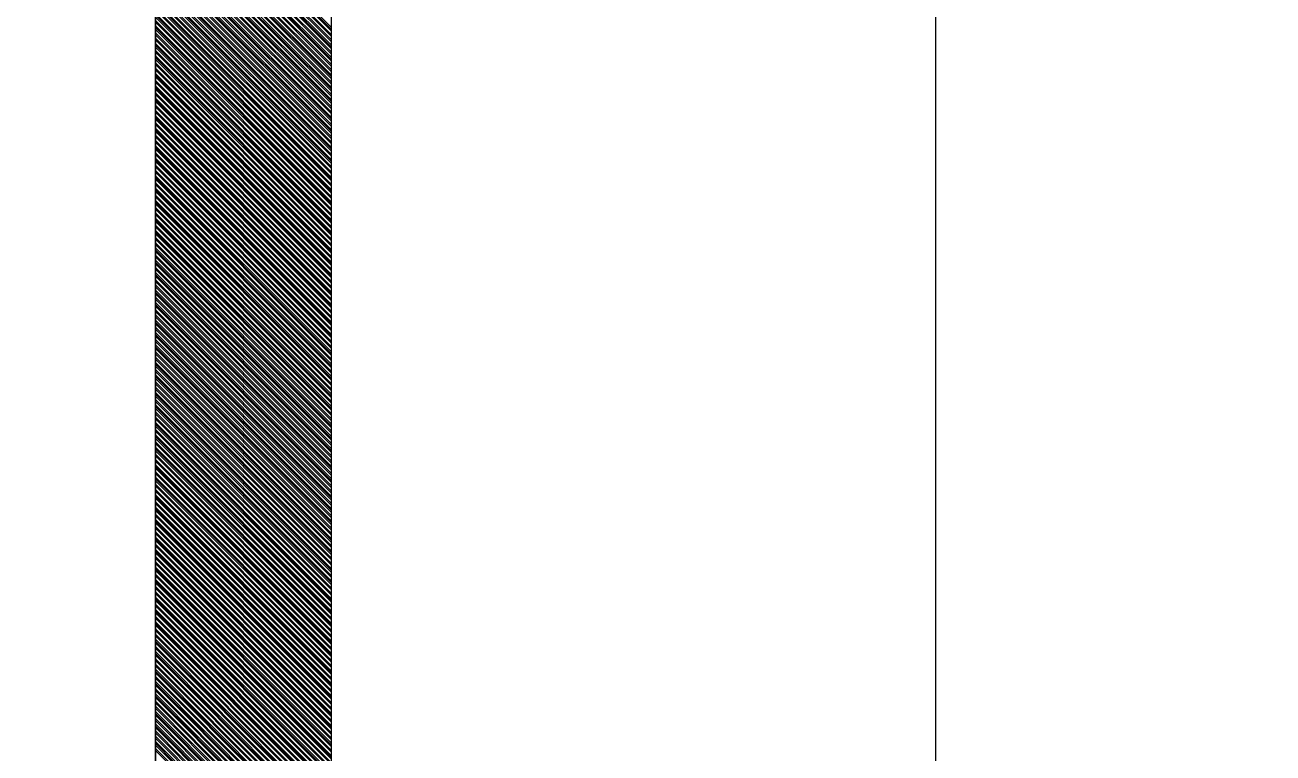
# Model space of a CAD drawing. Extents: x 747954 to 748544, y 4316381 to 4317408.
# Drawn here: x 748192.93 to 748200.01, y 4317333.58 to 4317337.71 of the extents above; entities that cross this region are included whole.
import ezdxf

# ---------------------------------------------------------------- set-up
doc = ezdxf.new("R2010")
doc.units = 0
doc.layers.get('0').update_dxf_attribs({"linetype": 'CONTINUOUS'})

msp = doc.modelspace()

# ---------------------------------------------------------------- linework, layer by layer
at = {"color": 0, "linetype": 'CONTINUOUS'}
for p, q in [((748193.67, 4317281.01), (748193.67, 4317381.01)), ((748193.67, 4317281.01), (748193.67, 4317381.01)), ((748194.67, 4317281.01), (748194.67, 4317381.01)), ((748194.67, 4317281.01), (748194.67, 4317381.01)), ((748194.67, 4317337.7), (748193.67, 4317338.7)), ((748194.67, 4317337.7), (748193.67, 4317338.7)), ((748194.67, 4317337.69), (748193.67, 4317338.69)), ((748194.67, 4317337.69), (748193.67, 4317338.69)), ((748194.67, 4317337.68), (748193.67, 4317338.68)), ((748194.67, 4317337.68), (748193.67, 4317338.68)), ((748194.67, 4317337.66), (748193.67, 4317338.66)), ((748194.67, 4317337.66), (748193.67, 4317338.66)), ((748194.67, 4317337.65), (748193.67, 4317338.65)), ((748194.67, 4317337.65), (748193.67, 4317338.65)), ((748194.67, 4317337.63), (748193.67, 4317338.63)), ((748194.67, 4317337.63), (748193.67, 4317338.63)), ((748194.67, 4317337.62), (748193.67, 4317338.62)), ((748194.67, 4317337.62), (748193.67, 4317338.62)), ((748194.67, 4317337.6), (748193.67, 4317338.6)), ((748194.67, 4317337.6), (748193.67, 4317338.6)), ((748194.67, 4317337.59), (748193.67, 4317338.59)), ((748194.67, 4317337.59), (748193.67, 4317338.59)), ((748194.67, 4317337.58), (748193.67, 4317338.58)), ((748194.67, 4317337.58), (748193.67, 4317338.58)), ((748194.67, 4317337.56), (748193.67, 4317338.56)), ((748194.67, 4317337.56), (748193.67, 4317338.56)), ((748194.67, 4317337.55), (748193.67, 4317338.55)), ((748194.67, 4317337.55), (748193.67, 4317338.55)), ((748194.67, 4317337.53), (748193.67, 4317338.53)), ((748194.67, 4317337.53), (748193.67, 4317338.53)), ((748194.67, 4317337.52), (748193.67, 4317338.52)), ((748194.67, 4317337.52), (748193.67, 4317338.52)), ((748194.67, 4317337.51), (748193.67, 4317338.51)), ((748194.67, 4317337.51), (748193.67, 4317338.51)), ((748194.67, 4317337.49), (748193.67, 4317338.49)), ((748194.67, 4317337.49), (748193.67, 4317338.49)), ((748194.67, 4317337.48), (748193.67, 4317338.48)), ((748194.67, 4317337.48), (748193.67, 4317338.48)), ((748194.67, 4317337.46), (748193.67, 4317338.46)), ((748194.67, 4317337.46), (748193.67, 4317338.46)), ((748194.67, 4317337.45), (748193.67, 4317338.45)), ((748194.67, 4317337.45), (748193.67, 4317338.45)), ((748194.67, 4317337.43), (748193.67, 4317338.43)), ((748194.67, 4317337.43), (748193.67, 4317338.43)), ((748194.67, 4317337.42), (748193.67, 4317338.42)), ((748194.67, 4317337.42), (748193.67, 4317338.42)), ((748194.67, 4317337.41), (748193.67, 4317338.41)), ((748194.67, 4317337.41), (748193.67, 4317338.41)), ((748194.67, 4317337.39), (748193.67, 4317338.39)), ((748194.67, 4317337.39), (748193.67, 4317338.39)), ((748194.67, 4317337.38), (748193.67, 4317338.38)), ((748194.67, 4317337.38), (748193.67, 4317338.38)), ((748194.67, 4317337.36), (748193.67, 4317338.36)), ((748194.67, 4317337.36), (748193.67, 4317338.36)), ((748194.67, 4317337.35), (748193.67, 4317338.35)), ((748194.67, 4317337.35), (748193.67, 4317338.35)), ((748194.67, 4317337.34), (748193.67, 4317338.34)), ((748194.67, 4317337.34), (748193.67, 4317338.34)), ((748194.67, 4317337.32), (748193.67, 4317338.32)), ((748194.67, 4317337.32), (748193.67, 4317338.32)), ((748194.67, 4317337.31), (748193.67, 4317338.31)), ((748194.67, 4317337.31), (748193.67, 4317338.31)), ((748194.67, 4317337.29), (748193.67, 4317338.29)), ((748194.67, 4317337.29), (748193.67, 4317338.29)), ((748194.67, 4317337.28), (748193.67, 4317338.28)), ((748194.67, 4317337.28), (748193.67, 4317338.28)), ((748194.67, 4317337.27), (748193.67, 4317338.27)), ((748194.67, 4317337.27), (748193.67, 4317338.27)), ((748194.67, 4317337.25), (748193.67, 4317338.25)), ((748194.67, 4317337.25), (748193.67, 4317338.25)), ((748194.67, 4317337.24), (748193.67, 4317338.24)), ((748194.67, 4317337.24), (748193.67, 4317338.24)), ((748194.67, 4317337.22), (748193.67, 4317338.22)), ((748194.67, 4317337.22), (748193.67, 4317338.22)), ((748194.67, 4317337.21), (748193.67, 4317338.21)), ((748194.67, 4317337.21), (748193.67, 4317338.21)), ((748194.67, 4317337.19), (748193.67, 4317338.19)), ((748194.67, 4317337.19), (748193.67, 4317338.19)), ((748194.67, 4317337.18), (748193.67, 4317338.18)), ((748194.67, 4317337.18), (748193.67, 4317338.18)), ((748194.67, 4317337.17), (748193.67, 4317338.17)), ((748194.67, 4317337.17), (748193.67, 4317338.17)), ((748194.67, 4317337.15), (748193.67, 4317338.15)), ((748194.67, 4317337.15), (748193.67, 4317338.15)), ((748194.67, 4317337.14), (748193.67, 4317338.14)), ((748194.67, 4317337.14), (748193.67, 4317338.14)), ((748194.67, 4317337.12), (748193.67, 4317338.12)), ((748194.67, 4317337.12), (748193.67, 4317338.12)), ((748194.67, 4317337.11), (748193.67, 4317338.11)), ((748194.67, 4317337.11), (748193.67, 4317338.11)), ((748194.67, 4317337.1), (748193.67, 4317338.1)), ((748194.67, 4317337.1), (748193.67, 4317338.1)), ((748194.67, 4317337.08), (748193.67, 4317338.08)), ((748194.67, 4317337.08), (748193.67, 4317338.08)), ((748194.67, 4317337.07), (748193.67, 4317338.07)), ((748194.67, 4317337.07), (748193.67, 4317338.07)), ((748194.67, 4317337.05), (748193.67, 4317338.05)), ((748194.67, 4317337.05), (748193.67, 4317338.05)), ((748194.67, 4317337.04), (748193.67, 4317338.04)), ((748194.67, 4317337.04), (748193.67, 4317338.04)), ((748194.67, 4317337.02), (748193.67, 4317338.02)), ((748194.67, 4317337.02), (748193.67, 4317338.02)), ((748194.67, 4317337.01), (748193.67, 4317338.01)), ((748194.67, 4317337.01), (748193.67, 4317338.01)), ((748194.67, 4317337), (748193.67, 4317338)), ((748194.67, 4317337), (748193.67, 4317338)), ((748194.67, 4317336.98), (748193.67, 4317337.98)), ((748194.67, 4317336.98), (748193.67, 4317337.98)), ((748194.67, 4317336.97), (748193.67, 4317337.97)), ((748194.67, 4317336.97), (748193.67, 4317337.97)), ((748194.67, 4317336.95), (748193.67, 4317337.95)), ((748194.67, 4317336.95), (748193.67, 4317337.95)), ((748194.67, 4317336.94), (748193.67, 4317337.94)), ((748194.67, 4317336.94), (748193.67, 4317337.94)), ((748194.67, 4317336.93), (748193.67, 4317337.93)), ((748194.67, 4317336.93), (748193.67, 4317337.93)), ((748194.67, 4317336.91), (748193.67, 4317337.91)), ((748194.67, 4317336.91), (748193.67, 4317337.91)), ((748194.67, 4317336.9), (748193.67, 4317337.9)), ((748194.67, 4317336.9), (748193.67, 4317337.9)), ((748194.67, 4317336.88), (748193.67, 4317337.88)), ((748194.67, 4317336.88), (748193.67, 4317337.88)), ((748194.67, 4317336.87), (748193.67, 4317337.87)), ((748194.67, 4317336.87), (748193.67, 4317337.87)), ((748194.67, 4317336.85), (748193.67, 4317337.85)), ((748194.67, 4317336.85), (748193.67, 4317337.85)), ((748194.67, 4317336.84), (748193.67, 4317337.84)), ((748194.67, 4317336.84), (748193.67, 4317337.84)), ((748194.67, 4317336.83), (748193.67, 4317337.83)), ((748194.67, 4317336.83), (748193.67, 4317337.83)), ((748194.67, 4317336.81), (748193.67, 4317337.81)), ((748194.67, 4317336.81), (748193.67, 4317337.81)), ((748194.67, 4317336.8), (748193.67, 4317337.8)), ((748194.67, 4317336.8), (748193.67, 4317337.8)), ((748194.67, 4317336.78), (748193.67, 4317337.78)), ((748194.67, 4317336.78), (748193.67, 4317337.78)), ((748194.67, 4317336.77), (748193.67, 4317337.77)), ((748194.67, 4317336.77), (748193.67, 4317337.77)), ((748194.67, 4317336.76), (748193.67, 4317337.76)), ((748194.67, 4317336.76), (748193.67, 4317337.76)), ((748194.67, 4317336.74), (748193.67, 4317337.74)), ((748194.67, 4317336.74), (748193.67, 4317337.74)), ((748194.67, 4317336.73), (748193.67, 4317337.73)), ((748194.67, 4317336.73), (748193.67, 4317337.73)), ((748194.67, 4317336.71), (748193.67, 4317337.71)), ((748194.67, 4317336.71), (748193.67, 4317337.71)), ((748194.67, 4317336.7), (748193.67, 4317337.7)), ((748194.67, 4317336.7), (748193.67, 4317337.7)), ((748194.67, 4317336.69), (748193.67, 4317337.69)), ((748194.67, 4317336.69), (748193.67, 4317337.69)), ((748194.67, 4317336.67), (748193.67, 4317337.67)), ((748194.67, 4317336.67), (748193.67, 4317337.67)), ((748194.67, 4317336.66), (748193.67, 4317337.66)), ((748194.67, 4317336.66), (748193.67, 4317337.66)), ((748194.67, 4317336.64), (748193.67, 4317337.64)), ((748194.67, 4317336.64), (748193.67, 4317337.64)), ((748194.67, 4317336.63), (748193.67, 4317337.63)), ((748194.67, 4317336.63), (748193.67, 4317337.63)), ((748194.67, 4317336.61), (748193.67, 4317337.61)), ((748194.67, 4317336.61), (748193.67, 4317337.61)), ((748194.67, 4317336.6), (748193.67, 4317337.6)), ((748194.67, 4317336.6), (748193.67, 4317337.6)), ((748194.67, 4317336.59), (748193.67, 4317337.59)), ((748194.67, 4317336.59), (748193.67, 4317337.59)), ((748194.67, 4317336.57), (748193.67, 4317337.57)), ((748194.67, 4317336.57), (748193.67, 4317337.57)), ((748194.67, 4317336.56), (748193.67, 4317337.56)), ((748194.67, 4317336.56), (748193.67, 4317337.56)), ((748194.67, 4317336.54), (748193.67, 4317337.54)), ((748194.67, 4317336.54), (748193.67, 4317337.54)), ((748194.67, 4317336.53), (748193.67, 4317337.53)), ((748194.67, 4317336.53), (748193.67, 4317337.53)), ((748194.67, 4317336.52), (748193.67, 4317337.52)), ((748194.67, 4317336.52), (748193.67, 4317337.52)), ((748194.67, 4317336.5), (748193.67, 4317337.5)), ((748194.67, 4317336.5), (748193.67, 4317337.5)), ((748194.67, 4317336.49), (748193.67, 4317337.49)), ((748194.67, 4317336.49), (748193.67, 4317337.49)), ((748194.67, 4317336.47), (748193.67, 4317337.47)), ((748194.67, 4317336.47), (748193.67, 4317337.47)), ((748194.67, 4317336.46), (748193.67, 4317337.46)), ((748194.67, 4317336.46), (748193.67, 4317337.46)), ((748194.67, 4317336.44), (748193.67, 4317337.44)), ((748194.67, 4317336.44), (748193.67, 4317337.44)), ((748194.67, 4317336.43), (748193.67, 4317337.43)), ((748194.67, 4317336.43), (748193.67, 4317337.43)), ((748194.67, 4317336.42), (748193.67, 4317337.42)), ((748194.67, 4317336.42), (748193.67, 4317337.42)), ((748194.67, 4317336.4), (748193.67, 4317337.4)), ((748194.67, 4317336.4), (748193.67, 4317337.4)), ((748194.67, 4317336.39), (748193.67, 4317337.39)), ((748194.67, 4317336.39), (748193.67, 4317337.39)), ((748194.67, 4317336.37), (748193.67, 4317337.37)), ((748194.67, 4317336.37), (748193.67, 4317337.37)), ((748194.67, 4317336.36), (748193.67, 4317337.36)), ((748194.67, 4317336.36), (748193.67, 4317337.36)), ((748194.67, 4317336.35), (748193.67, 4317337.35)), ((748194.67, 4317336.35), (748193.67, 4317337.35)), ((748194.67, 4317336.33), (748193.67, 4317337.33)), ((748194.67, 4317336.33), (748193.67, 4317337.33)), ((748194.67, 4317336.32), (748193.67, 4317337.32)), ((748194.67, 4317336.32), (748193.67, 4317337.32)), ((748194.67, 4317336.3), (748193.67, 4317337.3)), ((748194.67, 4317336.3), (748193.67, 4317337.3)), ((748194.67, 4317336.29), (748193.67, 4317337.29)), ((748194.67, 4317336.29), (748193.67, 4317337.29)), ((748194.67, 4317336.28), (748193.67, 4317337.28)), ((748194.67, 4317336.28), (748193.67, 4317337.28)), ((748194.67, 4317336.26), (748193.67, 4317337.26)), ((748194.67, 4317336.26), (748193.67, 4317337.26)), ((748194.67, 4317336.25), (748193.67, 4317337.25)), ((748194.67, 4317336.25), (748193.67, 4317337.25)), ((748194.67, 4317336.23), (748193.67, 4317337.23)), ((748194.67, 4317336.23), (748193.67, 4317337.23)), ((748194.67, 4317336.22), (748193.67, 4317337.22)), ((748194.67, 4317336.22), (748193.67, 4317337.22)), ((748194.67, 4317336.2), (748193.67, 4317337.2)), ((748194.67, 4317336.2), (748193.67, 4317337.2)), ((748194.67, 4317336.19), (748193.67, 4317337.19)), ((748194.67, 4317336.19), (748193.67, 4317337.19)), ((748194.67, 4317336.18), (748193.67, 4317337.18)), ((748194.67, 4317336.18), (748193.67, 4317337.18)), ((748194.67, 4317336.16), (748193.67, 4317337.16)), ((748194.67, 4317336.16), (748193.67, 4317337.16)), ((748194.67, 4317336.15), (748193.67, 4317337.15)), ((748194.67, 4317336.15), (748193.67, 4317337.15)), ((748194.67, 4317336.13), (748193.67, 4317337.13)), ((748194.67, 4317336.13), (748193.67, 4317337.13)), ((748194.67, 4317336.12), (748193.67, 4317337.12)), ((748194.67, 4317336.12), (748193.67, 4317337.12)), ((748194.67, 4317336.11), (748193.67, 4317337.11)), ((748194.67, 4317336.11), (748193.67, 4317337.11)), ((748194.67, 4317336.09), (748193.67, 4317337.09)), ((748194.67, 4317336.09), (748193.67, 4317337.09)), ((748194.67, 4317336.08), (748193.67, 4317337.08)), ((748194.67, 4317336.08), (748193.67, 4317337.08)), ((748194.67, 4317336.06), (748193.67, 4317337.06)), ((748194.67, 4317336.06), (748193.67, 4317337.06)), ((748194.67, 4317336.05), (748193.67, 4317337.05)), ((748194.67, 4317336.05), (748193.67, 4317337.05)), ((748194.67, 4317336.03), (748193.67, 4317337.03)), ((748194.67, 4317336.03), (748193.67, 4317337.03)), ((748194.67, 4317336.02), (748193.67, 4317337.02)), ((748194.67, 4317336.02), (748193.67, 4317337.02)), ((748194.67, 4317336.01), (748193.67, 4317337.01)), ((748194.67, 4317336.01), (748193.67, 4317337.01)), ((748194.67, 4317335.99), (748193.67, 4317336.99)), ((748194.67, 4317335.99), (748193.67, 4317336.99)), ((748194.67, 4317335.98), (748193.67, 4317336.98)), ((748194.67, 4317335.98), (748193.67, 4317336.98)), ((748194.67, 4317335.96), (748193.67, 4317336.96)), ((748194.67, 4317335.96), (748193.67, 4317336.96)), ((748194.67, 4317335.95), (748193.67, 4317336.95)), ((748194.67, 4317335.95), (748193.67, 4317336.95)), ((748194.67, 4317335.94), (748193.67, 4317336.94)), ((748194.67, 4317335.94), (748193.67, 4317336.94)), ((748194.67, 4317335.92), (748193.67, 4317336.92)), ((748194.67, 4317335.92), (748193.67, 4317336.92)), ((748194.67, 4317335.91), (748193.67, 4317336.91)), ((748194.67, 4317335.91), (748193.67, 4317336.91)), ((748194.67, 4317335.89), (748193.67, 4317336.89)), ((748194.67, 4317335.89), (748193.67, 4317336.89)), ((748194.67, 4317335.88), (748193.67, 4317336.88)), ((748194.67, 4317335.88), (748193.67, 4317336.88)), ((748194.67, 4317335.86), (748193.67, 4317336.86)), ((748194.67, 4317335.86), (748193.67, 4317336.86)), ((748194.67, 4317335.85), (748193.67, 4317336.85)), ((748194.67, 4317335.85), (748193.67, 4317336.85)), ((748194.67, 4317335.84), (748193.67, 4317336.84)), ((748194.67, 4317335.84), (748193.67, 4317336.84)), ((748194.67, 4317335.82), (748193.67, 4317336.82)), ((748194.67, 4317335.82), (748193.67, 4317336.82)), ((748194.67, 4317335.81), (748193.67, 4317336.81)), ((748194.67, 4317335.81), (748193.67, 4317336.81)), ((748194.67, 4317335.79), (748193.67, 4317336.79)), ((748194.67, 4317335.79), (748193.67, 4317336.79)), ((748194.67, 4317335.78), (748193.67, 4317336.78)), ((748194.67, 4317335.78), (748193.67, 4317336.78)), ((748194.67, 4317335.77), (748193.67, 4317336.77)), ((748194.67, 4317335.77), (748193.67, 4317336.77)), ((748194.67, 4317335.75), (748193.67, 4317336.75)), ((748194.67, 4317335.75), (748193.67, 4317336.75)), ((748194.67, 4317335.74), (748193.67, 4317336.74)), ((748194.67, 4317335.74), (748193.67, 4317336.74)), ((748194.67, 4317335.72), (748193.67, 4317336.72)), ((748194.67, 4317335.72), (748193.67, 4317336.72)), ((748194.67, 4317335.71), (748193.67, 4317336.71)), ((748194.67, 4317335.71), (748193.67, 4317336.71)), ((748194.67, 4317335.7), (748193.67, 4317336.7)), ((748194.67, 4317335.7), (748193.67, 4317336.7)), ((748194.67, 4317335.68), (748193.67, 4317336.68)), ((748194.67, 4317335.68), (748193.67, 4317336.68)), ((748194.67, 4317335.67), (748193.67, 4317336.67)), ((748194.67, 4317335.67), (748193.67, 4317336.67)), ((748194.67, 4317335.65), (748193.67, 4317336.65)), ((748194.67, 4317335.65), (748193.67, 4317336.65)), ((748194.67, 4317335.64), (748193.67, 4317336.64)), ((748194.67, 4317335.64), (748193.67, 4317336.64)), ((748194.67, 4317335.62), (748193.67, 4317336.62)), ((748194.67, 4317335.62), (748193.67, 4317336.62)), ((748194.67, 4317335.61), (748193.67, 4317336.61)), ((748194.67, 4317335.61), (748193.67, 4317336.61)), ((748194.67, 4317335.6), (748193.67, 4317336.6)), ((748194.67, 4317335.6), (748193.67, 4317336.6)), ((748194.67, 4317335.58), (748193.67, 4317336.58)), ((748194.67, 4317335.58), (748193.67, 4317336.58)), ((748194.67, 4317335.57), (748193.67, 4317336.57)), ((748194.67, 4317335.57), (748193.67, 4317336.57)), ((748194.67, 4317335.55), (748193.67, 4317336.55)), ((748194.67, 4317335.55), (748193.67, 4317336.55)), ((748194.67, 4317335.54), (748193.67, 4317336.54)), ((748194.67, 4317335.54), (748193.67, 4317336.54)), ((748194.67, 4317335.53), (748193.67, 4317336.53)), ((748194.67, 4317335.53), (748193.67, 4317336.53)), ((748194.67, 4317335.51), (748193.67, 4317336.51)), ((748194.67, 4317335.51), (748193.67, 4317336.51)), ((748194.67, 4317335.5), (748193.67, 4317336.5)), ((748194.67, 4317335.5), (748193.67, 4317336.5)), ((748194.67, 4317335.48), (748193.67, 4317336.48)), ((748194.67, 4317335.48), (748193.67, 4317336.48)), ((748194.67, 4317335.47), (748193.67, 4317336.47)), ((748194.67, 4317335.47), (748193.67, 4317336.47)), ((748194.67, 4317335.45), (748193.67, 4317336.45)), ((748194.67, 4317335.45), (748193.67, 4317336.45)), ((748194.67, 4317335.44), (748193.67, 4317336.44)), ((748194.67, 4317335.44), (748193.67, 4317336.44)), ((748194.67, 4317335.43), (748193.67, 4317336.43)), ((748194.67, 4317335.43), (748193.67, 4317336.43)), ((748194.67, 4317335.41), (748193.67, 4317336.41)), ((748194.67, 4317335.41), (748193.67, 4317336.41)), ((748194.67, 4317335.4), (748193.67, 4317336.4)), ((748194.67, 4317335.4), (748193.67, 4317336.4)), ((748194.67, 4317335.38), (748193.67, 4317336.38)), ((748194.67, 4317335.38), (748193.67, 4317336.38)), ((748194.67, 4317335.37), (748193.67, 4317336.37)), ((748194.67, 4317335.37), (748193.67, 4317336.37)), ((748194.67, 4317335.36), (748193.67, 4317336.36)), ((748194.67, 4317335.36), (748193.67, 4317336.36)), ((748194.67, 4317335.34), (748193.67, 4317336.34)), ((748194.67, 4317335.34), (748193.67, 4317336.34)), ((748194.67, 4317335.33), (748193.67, 4317336.33)), ((748194.67, 4317335.33), (748193.67, 4317336.33)), ((748194.67, 4317335.31), (748193.67, 4317336.31)), ((748194.67, 4317335.31), (748193.67, 4317336.31)), ((748194.67, 4317335.3), (748193.67, 4317336.3)), ((748194.67, 4317335.3), (748193.67, 4317336.3)), ((748194.67, 4317335.29), (748193.67, 4317336.29)), ((748194.67, 4317335.29), (748193.67, 4317336.29)), ((748194.67, 4317335.27), (748193.67, 4317336.27)), ((748194.67, 4317335.27), (748193.67, 4317336.27)), ((748194.67, 4317335.26), (748193.67, 4317336.26)), ((748194.67, 4317335.26), (748193.67, 4317336.26)), ((748194.67, 4317335.24), (748193.67, 4317336.24)), ((748194.67, 4317335.24), (748193.67, 4317336.24)), ((748194.67, 4317335.23), (748193.67, 4317336.23)), ((748194.67, 4317335.23), (748193.67, 4317336.23)), ((748194.67, 4317335.21), (748193.67, 4317336.21)), ((748194.67, 4317335.21), (748193.67, 4317336.21)), ((748194.67, 4317335.2), (748193.67, 4317336.2)), ((748194.67, 4317335.2), (748193.67, 4317336.2)), ((748194.67, 4317335.19), (748193.67, 4317336.19)), ((748194.67, 4317335.19), (748193.67, 4317336.19)), ((748194.67, 4317335.17), (748193.67, 4317336.17)), ((748194.67, 4317335.17), (748193.67, 4317336.17)), ((748194.67, 4317335.16), (748193.67, 4317336.16)), ((748194.67, 4317335.16), (748193.67, 4317336.16)), ((748194.67, 4317335.14), (748193.67, 4317336.14)), ((748194.67, 4317335.14), (748193.67, 4317336.14)), ((748194.67, 4317335.13), (748193.67, 4317336.13)), ((748194.67, 4317335.13), (748193.67, 4317336.13)), ((748194.67, 4317335.12), (748193.67, 4317336.12)), ((748194.67, 4317335.12), (748193.67, 4317336.12)), ((748194.67, 4317335.1), (748193.67, 4317336.1)), ((748194.67, 4317335.1), (748193.67, 4317336.1)), ((748194.67, 4317335.09), (748193.67, 4317336.09)), ((748194.67, 4317335.09), (748193.67, 4317336.09)), ((748194.67, 4317335.07), (748193.67, 4317336.07)), ((748194.67, 4317335.07), (748193.67, 4317336.07)), ((748194.67, 4317335.06), (748193.67, 4317336.06)), ((748194.67, 4317335.06), (748193.67, 4317336.06)), ((748194.67, 4317335.04), (748193.67, 4317336.04)), ((748194.67, 4317335.04), (748193.67, 4317336.04)), ((748194.67, 4317335.03), (748193.67, 4317336.03)), ((748194.67, 4317335.03), (748193.67, 4317336.03)), ((748194.67, 4317335.02), (748193.67, 4317336.02)), ((748194.67, 4317335.02), (748193.67, 4317336.02)), ((748194.67, 4317335), (748193.67, 4317336)), ((748194.67, 4317335), (748193.67, 4317336)), ((748194.67, 4317334.99), (748193.67, 4317335.99)), ((748194.67, 4317334.99), (748193.67, 4317335.99)), ((748194.67, 4317334.97), (748193.67, 4317335.97)), ((748194.67, 4317334.97), (748193.67, 4317335.97)), ((748194.67, 4317334.96), (748193.67, 4317335.96)), ((748194.67, 4317334.96), (748193.67, 4317335.96)), ((748194.67, 4317334.95), (748193.67, 4317335.95)), ((748194.67, 4317334.95), (748193.67, 4317335.95)), ((748194.67, 4317334.93), (748193.67, 4317335.93)), ((748194.67, 4317334.93), (748193.67, 4317335.93)), ((748194.67, 4317334.92), (748193.67, 4317335.92)), ((748194.67, 4317334.92), (748193.67, 4317335.92)), ((748194.67, 4317334.9), (748193.67, 4317335.9)), ((748194.67, 4317334.9), (748193.67, 4317335.9)), ((748194.67, 4317334.89), (748193.67, 4317335.89)), ((748194.67, 4317334.89), (748193.67, 4317335.89)), ((748194.67, 4317334.88), (748193.67, 4317335.88)), ((748194.67, 4317334.88), (748193.67, 4317335.88)), ((748194.67, 4317334.86), (748193.67, 4317335.86)), ((748194.67, 4317334.86), (748193.67, 4317335.86)), ((748194.67, 4317334.85), (748193.67, 4317335.85)), ((748194.67, 4317334.85), (748193.67, 4317335.85)), ((748194.67, 4317334.83), (748193.67, 4317335.83)), ((748194.67, 4317334.83), (748193.67, 4317335.83)), ((748194.67, 4317334.82), (748193.67, 4317335.82)), ((748194.67, 4317334.82), (748193.67, 4317335.82)), ((748194.67, 4317334.8), (748193.67, 4317335.8)), ((748194.67, 4317334.8), (748193.67, 4317335.8)), ((748194.67, 4317334.79), (748193.67, 4317335.79)), ((748194.67, 4317334.79), (748193.67, 4317335.79)), ((748194.67, 4317334.78), (748193.67, 4317335.78)), ((748194.67, 4317334.78), (748193.67, 4317335.78)), ((748194.67, 4317334.76), (748193.67, 4317335.76)), ((748194.67, 4317334.76), (748193.67, 4317335.76)), ((748194.67, 4317334.75), (748193.67, 4317335.75)), ((748194.67, 4317334.75), (748193.67, 4317335.75)), ((748194.67, 4317334.73), (748193.67, 4317335.73)), ((748194.67, 4317334.73), (748193.67, 4317335.73)), ((748194.67, 4317334.72), (748193.67, 4317335.72)), ((748194.67, 4317334.72), (748193.67, 4317335.72)), ((748194.67, 4317334.71), (748193.67, 4317335.71)), ((748194.67, 4317334.71), (748193.67, 4317335.71)), ((748194.67, 4317334.69), (748193.67, 4317335.69)), ((748194.67, 4317334.69), (748193.67, 4317335.69)), ((748194.67, 4317334.68), (748193.67, 4317335.68)), ((748194.67, 4317334.68), (748193.67, 4317335.68)), ((748194.67, 4317334.66), (748193.67, 4317335.66)), ((748194.67, 4317334.66), (748193.67, 4317335.66)), ((748194.67, 4317334.65), (748193.67, 4317335.65)), ((748194.67, 4317334.65), (748193.67, 4317335.65)), ((748194.67, 4317334.63), (748193.67, 4317335.63)), ((748194.67, 4317334.63), (748193.67, 4317335.63)), ((748194.67, 4317334.62), (748193.67, 4317335.62)), ((748194.67, 4317334.62), (748193.67, 4317335.62)), ((748194.67, 4317334.61), (748193.67, 4317335.61)), ((748194.67, 4317334.61), (748193.67, 4317335.61)), ((748194.67, 4317334.59), (748193.67, 4317335.59)), ((748194.67, 4317334.59), (748193.67, 4317335.59)), ((748194.67, 4317334.58), (748193.67, 4317335.58)), ((748194.67, 4317334.58), (748193.67, 4317335.58)), ((748194.67, 4317334.56), (748193.67, 4317335.56)), ((748194.67, 4317334.56), (748193.67, 4317335.56)), ((748194.67, 4317334.55), (748193.67, 4317335.55)), ((748194.67, 4317334.55), (748193.67, 4317335.55)), ((748194.67, 4317334.54), (748193.67, 4317335.54)), ((748194.67, 4317334.54), (748193.67, 4317335.54)), ((748194.67, 4317334.52), (748193.67, 4317335.52)), ((748194.67, 4317334.52), (748193.67, 4317335.52)), ((748194.67, 4317334.51), (748193.67, 4317335.51)), ((748194.67, 4317334.51), (748193.67, 4317335.51)), ((748194.67, 4317334.49), (748193.67, 4317335.49)), ((748194.67, 4317334.49), (748193.67, 4317335.49)), ((748194.67, 4317334.48), (748193.67, 4317335.48)), ((748194.67, 4317334.48), (748193.67, 4317335.48)), ((748194.67, 4317334.46), (748193.67, 4317335.46)), ((748194.67, 4317334.46), (748193.67, 4317335.46)), ((748194.67, 4317334.45), (748193.67, 4317335.45)), ((748194.67, 4317334.45), (748193.67, 4317335.45)), ((748194.67, 4317334.44), (748193.67, 4317335.44)), ((748194.67, 4317334.44), (748193.67, 4317335.44)), ((748194.67, 4317334.42), (748193.67, 4317335.42)), ((748194.67, 4317334.42), (748193.67, 4317335.42)), ((748194.67, 4317334.41), (748193.67, 4317335.41)), ((748194.67, 4317334.41), (748193.67, 4317335.41)), ((748194.67, 4317334.39), (748193.67, 4317335.39)), ((748194.67, 4317334.39), (748193.67, 4317335.39)), ((748194.67, 4317334.38), (748193.67, 4317335.38)), ((748194.67, 4317334.38), (748193.67, 4317335.38)), ((748194.67, 4317334.37), (748193.67, 4317335.37)), ((748194.67, 4317334.37), (748193.67, 4317335.37)), ((748194.67, 4317334.35), (748193.67, 4317335.35)), ((748194.67, 4317334.35), (748193.67, 4317335.35)), ((748194.67, 4317334.34), (748193.67, 4317335.34)), ((748194.67, 4317334.34), (748193.67, 4317335.34)), ((748194.67, 4317334.32), (748193.67, 4317335.32)), ((748194.67, 4317334.32), (748193.67, 4317335.32)), ((748194.67, 4317334.31), (748193.67, 4317335.31)), ((748194.67, 4317334.31), (748193.67, 4317335.31)), ((748194.67, 4317334.3), (748193.67, 4317335.3)), ((748194.67, 4317334.3), (748193.67, 4317335.3)), ((748194.67, 4317334.28), (748193.67, 4317335.28)), ((748194.67, 4317334.28), (748193.67, 4317335.28)), ((748194.67, 4317334.27), (748193.67, 4317335.27)), ((748194.67, 4317334.27), (748193.67, 4317335.27)), ((748194.67, 4317334.25), (748193.67, 4317335.25)), ((748194.67, 4317334.25), (748193.67, 4317335.25)), ((748194.67, 4317334.24), (748193.67, 4317335.24)), ((748194.67, 4317334.24), (748193.67, 4317335.24)), ((748194.67, 4317334.22), (748193.67, 4317335.22)), ((748194.67, 4317334.22), (748193.67, 4317335.22)), ((748194.67, 4317334.21), (748193.67, 4317335.21)), ((748194.67, 4317334.21), (748193.67, 4317335.21)), ((748194.67, 4317334.2), (748193.67, 4317335.2)), ((748194.67, 4317334.2), (748193.67, 4317335.2)), ((748194.67, 4317334.18), (748193.67, 4317335.18)), ((748194.67, 4317334.18), (748193.67, 4317335.18)), ((748194.67, 4317334.17), (748193.67, 4317335.17)), ((748194.67, 4317334.17), (748193.67, 4317335.17)), ((748194.67, 4317334.15), (748193.67, 4317335.15)), ((748194.67, 4317334.15), (748193.67, 4317335.15)), ((748194.67, 4317334.14), (748193.67, 4317335.14)), ((748194.67, 4317334.14), (748193.67, 4317335.14)), ((748194.67, 4317334.13), (748193.67, 4317335.13)), ((748194.67, 4317334.13), (748193.67, 4317335.13)), ((748194.67, 4317334.11), (748193.67, 4317335.11)), ((748194.67, 4317334.11), (748193.67, 4317335.11)), ((748194.67, 4317334.1), (748193.67, 4317335.1)), ((748194.67, 4317334.1), (748193.67, 4317335.1)), ((748194.67, 4317334.08), (748193.67, 4317335.08)), ((748194.67, 4317334.08), (748193.67, 4317335.08)), ((748194.67, 4317334.07), (748193.67, 4317335.07)), ((748194.67, 4317334.07), (748193.67, 4317335.07)), ((748194.67, 4317334.05), (748193.67, 4317335.05)), ((748194.67, 4317334.05), (748193.67, 4317335.05)), ((748194.67, 4317334.04), (748193.67, 4317335.04)), ((748194.67, 4317334.04), (748193.67, 4317335.04)), ((748194.67, 4317334.03), (748193.67, 4317335.03)), ((748194.67, 4317334.03), (748193.67, 4317335.03)), ((748194.67, 4317334.01), (748193.67, 4317335.01)), ((748194.67, 4317334.01), (748193.67, 4317335.01)), ((748194.67, 4317334), (748193.67, 4317335)), ((748194.67, 4317334), (748193.67, 4317335)), ((748194.67, 4317333.98), (748193.67, 4317334.98)), ((748194.67, 4317333.98), (748193.67, 4317334.98)), ((748194.67, 4317333.97), (748193.67, 4317334.97)), ((748194.67, 4317333.97), (748193.67, 4317334.97)), ((748194.67, 4317333.96), (748193.67, 4317334.96)), ((748194.67, 4317333.96), (748193.67, 4317334.96)), ((748194.67, 4317333.94), (748193.67, 4317334.94)), ((748194.67, 4317333.94), (748193.67, 4317334.94)), ((748194.67, 4317333.93), (748193.67, 4317334.93)), ((748194.67, 4317333.93), (748193.67, 4317334.93)), ((748194.67, 4317333.91), (748193.67, 4317334.91)), ((748194.67, 4317333.91), (748193.67, 4317334.91)), ((748194.67, 4317333.9), (748193.67, 4317334.9)), ((748194.67, 4317333.9), (748193.67, 4317334.9)), ((748194.67, 4317333.89), (748193.67, 4317334.89)), ((748194.67, 4317333.89), (748193.67, 4317334.89)), ((748194.67, 4317333.87), (748193.67, 4317334.87)), ((748194.67, 4317333.87), (748193.67, 4317334.87)), ((748194.67, 4317333.86), (748193.67, 4317334.86)), ((748194.67, 4317333.86), (748193.67, 4317334.86)), ((748194.67, 4317333.84), (748193.67, 4317334.84)), ((748194.67, 4317333.84), (748193.67, 4317334.84)), ((748194.67, 4317333.83), (748193.67, 4317334.83)), ((748194.67, 4317333.83), (748193.67, 4317334.83)), ((748194.67, 4317333.81), (748193.67, 4317334.81)), ((748194.67, 4317333.81), (748193.67, 4317334.81)), ((748194.67, 4317333.8), (748193.67, 4317334.8)), ((748194.67, 4317333.8), (748193.67, 4317334.8)), ((748194.67, 4317333.79), (748193.67, 4317334.79)), ((748194.67, 4317333.79), (748193.67, 4317334.79)), ((748194.67, 4317333.77), (748193.67, 4317334.77)), ((748194.67, 4317333.77), (748193.67, 4317334.77)), ((748194.67, 4317333.76), (748193.67, 4317334.76)), ((748194.67, 4317333.76), (748193.67, 4317334.76)), ((748194.67, 4317333.74), (748193.67, 4317334.74)), ((748194.67, 4317333.74), (748193.67, 4317334.74)), ((748194.67, 4317333.73), (748193.67, 4317334.73)), ((748194.67, 4317333.73), (748193.67, 4317334.73)), ((748194.67, 4317333.72), (748193.67, 4317334.72)), ((748194.67, 4317333.72), (748193.67, 4317334.72)), ((748194.67, 4317333.7), (748193.67, 4317334.7)), ((748194.67, 4317333.7), (748193.67, 4317334.7)), ((748194.67, 4317333.69), (748193.67, 4317334.69)), ((748194.67, 4317333.69), (748193.67, 4317334.69)), ((748194.67, 4317333.67), (748193.67, 4317334.67)), ((748194.67, 4317333.67), (748193.67, 4317334.67)), ((748194.67, 4317333.66), (748193.67, 4317334.66)), ((748194.67, 4317333.66), (748193.67, 4317334.66)), ((748194.67, 4317333.64), (748193.67, 4317334.64)), ((748194.67, 4317333.64), (748193.67, 4317334.64)), ((748194.67, 4317333.63), (748193.67, 4317334.63)), ((748194.67, 4317333.63), (748193.67, 4317334.63)), ((748194.67, 4317333.62), (748193.67, 4317334.62)), ((748194.67, 4317333.62), (748193.67, 4317334.62)), ((748194.67, 4317333.6), (748193.67, 4317334.6)), ((748194.67, 4317333.6), (748193.67, 4317334.6)), ((748194.67, 4317333.59), (748193.67, 4317334.59)), ((748194.67, 4317333.59), (748193.67, 4317334.59)), ((748194.67, 4317333.57), (748193.67, 4317334.57)), ((748194.67, 4317333.57), (748193.67, 4317334.57)), ((748194.67, 4317333.56), (748193.67, 4317334.56)), ((748194.67, 4317333.56), (748193.67, 4317334.56)), ((748194.67, 4317333.55), (748193.67, 4317334.55)), ((748194.67, 4317333.55), (748193.67, 4317334.55)), ((748194.67, 4317333.53), (748193.67, 4317334.53)), ((748194.67, 4317333.53), (748193.67, 4317334.53)), ((748194.67, 4317333.52), (748193.67, 4317334.52)), ((748194.67, 4317333.52), (748193.67, 4317334.52)), ((748194.67, 4317333.5), (748193.67, 4317334.5)), ((748194.67, 4317333.5), (748193.67, 4317334.5)), ((748194.67, 4317333.49), (748193.67, 4317334.49)), ((748194.67, 4317333.49), (748193.67, 4317334.49)), ((748194.67, 4317333.47), (748193.67, 4317334.47)), ((748194.67, 4317333.47), (748193.67, 4317334.47)), ((748194.67, 4317333.46), (748193.67, 4317334.46)), ((748194.67, 4317333.46), (748193.67, 4317334.46)), ((748194.67, 4317333.45), (748193.67, 4317334.45)), ((748194.67, 4317333.45), (748193.67, 4317334.45)), ((748194.67, 4317333.43), (748193.67, 4317334.43)), ((748194.67, 4317333.43), (748193.67, 4317334.43)), ((748194.67, 4317333.42), (748193.67, 4317334.42)), ((748194.67, 4317333.42), (748193.67, 4317334.42)), ((748194.67, 4317333.4), (748193.67, 4317334.4)), ((748194.67, 4317333.4), (748193.67, 4317334.4)), ((748194.67, 4317333.39), (748193.67, 4317334.39)), ((748194.67, 4317333.39), (748193.67, 4317334.39)), ((748194.67, 4317333.38), (748193.67, 4317334.38)), ((748194.67, 4317333.38), (748193.67, 4317334.38)), ((748194.67, 4317333.36), (748193.67, 4317334.36)), ((748194.67, 4317333.36), (748193.67, 4317334.36)), ((748194.67, 4317333.35), (748193.67, 4317334.35)), ((748194.67, 4317333.35), (748193.67, 4317334.35)), ((748194.67, 4317333.33), (748193.67, 4317334.33)), ((748194.67, 4317333.33), (748193.67, 4317334.33)), ((748194.67, 4317333.32), (748193.67, 4317334.32)), ((748194.67, 4317333.32), (748193.67, 4317334.32)), ((748194.67, 4317333.31), (748193.67, 4317334.31)), ((748194.67, 4317333.31), (748193.67, 4317334.31)), ((748194.67, 4317333.29), (748193.67, 4317334.29)), ((748194.67, 4317333.29), (748193.67, 4317334.29)), ((748194.67, 4317333.28), (748193.67, 4317334.28)), ((748194.67, 4317333.28), (748193.67, 4317334.28)), ((748194.67, 4317333.26), (748193.67, 4317334.26)), ((748194.67, 4317333.26), (748193.67, 4317334.26)), ((748194.67, 4317333.25), (748193.67, 4317334.25)), ((748194.67, 4317333.25), (748193.67, 4317334.25)), ((748194.67, 4317333.23), (748193.67, 4317334.23)), ((748194.67, 4317333.23), (748193.67, 4317334.23)), ((748194.67, 4317333.22), (748193.67, 4317334.22)), ((748194.67, 4317333.22), (748193.67, 4317334.22)), ((748194.67, 4317333.21), (748193.67, 4317334.21)), ((748194.67, 4317333.21), (748193.67, 4317334.21)), ((748194.67, 4317333.19), (748193.67, 4317334.19)), ((748194.67, 4317333.19), (748193.67, 4317334.19)), ((748194.67, 4317333.18), (748193.67, 4317334.18)), ((748194.67, 4317333.18), (748193.67, 4317334.18)), ((748194.67, 4317333.16), (748193.67, 4317334.16)), ((748194.67, 4317333.16), (748193.67, 4317334.16)), ((748194.67, 4317333.15), (748193.67, 4317334.15)), ((748194.67, 4317333.15), (748193.67, 4317334.15)), ((748194.67, 4317333.14), (748193.67, 4317334.14)), ((748194.67, 4317333.14), (748193.67, 4317334.14)), ((748194.67, 4317333.12), (748193.67, 4317334.12)), ((748194.67, 4317333.12), (748193.67, 4317334.12)), ((748194.67, 4317333.11), (748193.67, 4317334.11)), ((748194.67, 4317333.11), (748193.67, 4317334.11)), ((748194.67, 4317333.09), (748193.67, 4317334.09)), ((748194.67, 4317333.09), (748193.67, 4317334.09)), ((748194.67, 4317333.08), (748193.67, 4317334.08)), ((748194.67, 4317333.08), (748193.67, 4317334.08)), ((748194.67, 4317333.06), (748193.67, 4317334.06)), ((748194.67, 4317333.06), (748193.67, 4317334.06)), ((748194.67, 4317333.05), (748193.67, 4317334.05)), ((748194.67, 4317333.05), (748193.67, 4317334.05)), ((748194.67, 4317333.04), (748193.67, 4317334.04)), ((748194.67, 4317333.04), (748193.67, 4317334.04)), ((748194.67, 4317333.02), (748193.67, 4317334.02)), ((748194.67, 4317333.02), (748193.67, 4317334.02)), ((748194.67, 4317333.01), (748193.67, 4317334.01)), ((748194.67, 4317333.01), (748193.67, 4317334.01)), ((748194.67, 4317332.99), (748193.67, 4317333.99)), ((748194.67, 4317332.99), (748193.67, 4317333.99)), ((748194.67, 4317332.98), (748193.67, 4317333.98)), ((748194.67, 4317332.98), (748193.67, 4317333.98)), ((748194.67, 4317332.97), (748193.67, 4317333.97)), ((748194.67, 4317332.97), (748193.67, 4317333.97)), ((748194.67, 4317332.95), (748193.67, 4317333.95)), ((748194.67, 4317332.95), (748193.67, 4317333.95)), ((748194.67, 4317332.94), (748193.67, 4317333.94)), ((748194.67, 4317332.94), (748193.67, 4317333.94)), ((748194.67, 4317332.92), (748193.67, 4317333.92)), ((748194.67, 4317332.92), (748193.67, 4317333.92)), ((748194.67, 4317332.91), (748193.67, 4317333.91)), ((748194.67, 4317332.91), (748193.67, 4317333.91)), ((748194.67, 4317332.9), (748193.67, 4317333.9)), ((748194.67, 4317332.9), (748193.67, 4317333.9)), ((748194.67, 4317332.88), (748193.67, 4317333.88)), ((748194.67, 4317332.88), (748193.67, 4317333.88)), ((748194.67, 4317332.87), (748193.67, 4317333.87)), ((748194.67, 4317332.87), (748193.67, 4317333.87)), ((748194.67, 4317332.85), (748193.67, 4317333.85)), ((748194.67, 4317332.85), (748193.67, 4317333.85)), ((748194.67, 4317332.84), (748193.67, 4317333.84)), ((748194.67, 4317332.84), (748193.67, 4317333.84)), ((748194.67, 4317332.82), (748193.67, 4317333.82)), ((748194.67, 4317332.82), (748193.67, 4317333.82)), ((748194.67, 4317332.81), (748193.67, 4317333.81)), ((748194.67, 4317332.81), (748193.67, 4317333.81)), ((748194.67, 4317332.8), (748193.67, 4317333.8)), ((748194.67, 4317332.8), (748193.67, 4317333.8)), ((748194.67, 4317332.78), (748193.67, 4317333.78)), ((748194.67, 4317332.78), (748193.67, 4317333.78)), ((748194.67, 4317332.77), (748193.67, 4317333.77)), ((748194.67, 4317332.77), (748193.67, 4317333.77)), ((748194.67, 4317332.75), (748193.67, 4317333.75)), ((748194.67, 4317332.75), (748193.67, 4317333.75)), ((748194.67, 4317332.74), (748193.67, 4317333.74)), ((748194.67, 4317332.74), (748193.67, 4317333.74)), ((748194.67, 4317332.73), (748193.67, 4317333.73)), ((748194.67, 4317332.73), (748193.67, 4317333.73)), ((748194.67, 4317332.71), (748193.67, 4317333.71)), ((748194.67, 4317332.71), (748193.67, 4317333.71)), ((748194.67, 4317332.7), (748193.67, 4317333.7)), ((748194.67, 4317332.7), (748193.67, 4317333.7)), ((748194.67, 4317332.68), (748193.67, 4317333.68)), ((748194.67, 4317332.68), (748193.67, 4317333.68)), ((748194.67, 4317332.67), (748193.67, 4317333.67)), ((748194.67, 4317332.67), (748193.67, 4317333.67)), ((748194.67, 4317332.65), (748193.67, 4317333.65)), ((748194.67, 4317332.65), (748193.67, 4317333.65)), ((748194.67, 4317332.64), (748193.67, 4317333.64)), ((748194.67, 4317332.64), (748193.67, 4317333.64)), ((748194.67, 4317332.63), (748193.67, 4317333.63)), ((748194.67, 4317332.63), (748193.67, 4317333.63)), ((748194.67, 4317332.61), (748193.67, 4317333.61)), ((748194.67, 4317332.61), (748193.67, 4317333.61)), ((748194.67, 4317332.6), (748193.67, 4317333.6)), ((748194.67, 4317332.6), (748193.67, 4317333.6))]:
    msp.add_line(p, q, dxfattribs=at)
msp.add_lwpolyline([(748194.67, 4317331.01), (748194.67, 4317341.01), (748193.67, 4317341.01), (748193.67, 4317331.01)], close=True, dxfattribs=at)
msp.add_lwpolyline([(748194.67, 4317331.01), (748194.67, 4317341.01), (748193.67, 4317341.01), (748193.67, 4317331.01)], close=True, dxfattribs=at)

# ---------------------------------------------------------------- meshes
mesh = msp.add_polyface(dxfattribs=at)
corners = [(747954.5, 4316381), (747954.5, 4316381), (747954.5, 4316571.9618), (748262.5, 4316381), (747954.5, 4316746.4935), (748544, 4316381), (747954.5, 4317407.5), (748544, 4317042.0065), (748544, 4317407.5)]
mesh.append_faces([[corners[k] for k in face] for face in [(0, 1, 3, 2), (2, 3, 5, 4), (4, 5, 7, 6), (6, 7, 8, 8)]], dxfattribs={"vtx0": -1, "vtx2": -1, "color": 0})
mesh = msp.add_polyface(dxfattribs=at)
corners = [(747964.5, 4317221), (747964.5, 4317221), (747964.5, 4317395.2713), (748245.58, 4317221), (747964.5, 4317401.5), (748245.58, 4317227.2287), (748245.58, 4317401.5)]
mesh.append_faces([[corners[k] for k in face] for face in [(0, 1, 3, 2), (2, 3, 5, 4), (4, 5, 6, 6)]], dxfattribs={"vtx0": -1, "vtx2": -1, "color": 0})
mesh = msp.add_polyface(dxfattribs=at)
corners = [(748188.23, 4317228.19), (748188.23, 4317228.19), (748188.23, 4317234.3095), (748198.1, 4317228.19), (748188.23, 4317394.66), (748198.1, 4317388.5405), (748198.1, 4317394.66)]
mesh.append_faces([[corners[k] for k in face] for face in [(0, 1, 3, 2), (2, 3, 5, 4), (4, 5, 6, 6)]], dxfattribs={"vtx0": -1, "vtx2": -1, "color": 0})

doc.saveas('drawing.dxf')
